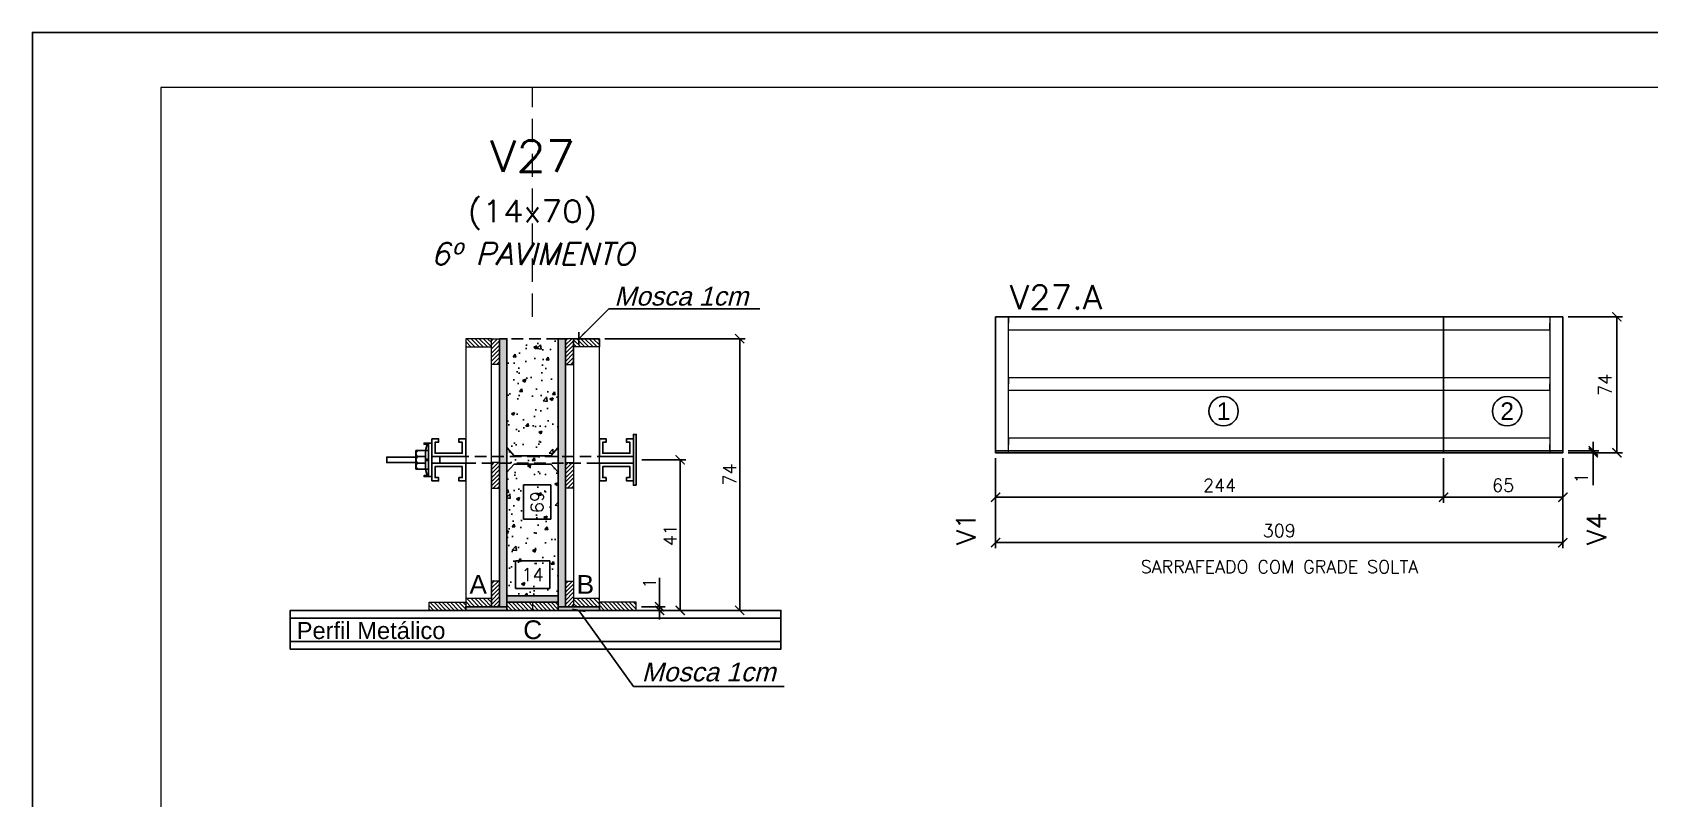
# Model space of a CAD drawing. Extents: x -23436 to 4767, y -4638 to 9755.
# Drawn here: x -20676 to -19795, y -2185 to -1768 of the extents above; entities that cross this region are included whole.
import ezdxf
from ezdxf.enums import TextEntityAlignment as Align

# ---------------------------------------------------------------- set-up
doc = ezdxf.new("R2010")
doc.units = 0
doc.header["$PDMODE"] = 2
doc.header["$PDSIZE"] = 10
doc.linetypes.add('CABLIN', pattern=[0.35, 0.25, -0.1])
doc.linetypes.add('HIDDEN', pattern=[9.525, 6.35, -3.175])
doc.layers.get('0').update_dxf_attribs({"lineweight": 13})
doc.layers.get('Defpoints').update_dxf_attribs({"lineweight": 13})
for name, color, linetype in [('Barra de Ancoragem', 20, 'Continuous'), ('Concreto', 250, 'HIDDEN'), ('Cota', 4, 'Continuous'), ('Cota Seção (2x)', 4, 'Continuous'), ('Hachura', 252, 'CABLIN'), ('MB Logo', 255, 'Continuous'), ('Painéis', 200, 'Continuous'), ('Perfil Metálico', 224, 'Continuous'), ('Romaneio', 10, 'Continuous'), ('Texto de Titulo', 7, 'Continuous'), ('Texto Qtd Sarr', 242, 'Continuous'), ('Tubo de PVC', 51, 'Continuous')]:
    doc.layers.add(name, color=color, linetype=linetype)
for name, color, linetype, lineweight in [('FOLHA MB', 7, 'Continuous', 13), ('Madeira', 100, 'Continuous', 13), ('Sarr 2.2x7', 40, 'Continuous', 9), ('Texto Seção', 7, 'Continuous', 15)]:
    doc.layers.add(name, color=color, linetype=linetype, lineweight=lineweight)
doc.layers.add('Laje_Perimetro', color=7, linetype='Continuous', plot=False)
doc.styles.add('ARIAL', font='arial.ttf', dxfattribs={"oblique": 15, "height": 25})
doc.styles.add('REGUA-120', font='ROMANS.shx', dxfattribs={"height": 15})
doc.styles.add('ROMANS', font='romans.shx')
doc.dimstyles.new('Cota Paínel', dxfattribs={"dimtxt": 7, "dimasz": 5, "dimexe": 3, "dimexo": 3, "dimgap": 3, "dimtad": 1, "dimdec": 1, "dimzin": 12, "dimdsep": 46, "dimtxsty": 'ROMANS', "dimblk": 'ARCHTICK', "dimcen": 0, "dimclrd": 4, "dimclre": 4, "dimclrt": 1, "dimadec": 1, "dimazin": 3, "dimtfac": 1, "dimtdec": 1, "dimtmove": 0, "dimatfit": 3, "dimldrblk": 'OBLIQUE', "dimfxl": 1, "dimtolj": 1, "dimtzin": 12, "dimarcsym": 0})
doc.dimstyles.new('Cota Seção (2x)', dxfattribs={"dimtxt": 7, "dimasz": 5, "dimexe": 3, "dimexo": 3, "dimgap": 2, "dimtad": 3, "dimdec": 1, "dimlfac": 0.5, "dimzin": 12, "dimdsep": 46, "dimtxsty": 'ROMANS', "dimblk": 'ARCHTICK', "dimcen": 0, "dimclrd": 4, "dimclre": 4, "dimclrt": 1, "dimadec": 1, "dimazin": 3, "dimtfac": 1, "dimtdec": 1, "dimtmove": 0, "dimatfit": 3, "dimldrblk": 'OBLIQUE', "dimfxl": 1, "dimtolj": 1, "dimtzin": 12, "dimarcsym": 0})
doc.dimstyles.new('Cota Seção interna', dxfattribs={"dimtxt": 7, "dimasz": 6, "dimexe": 0.18, "dimexo": 2, "dimgap": -4, "dimtad": 3, "dimdec": 1, "dimlfac": 0.5, "dimzin": 12, "dimdsep": 46, "dimtxsty": 'ROMANS', "dimblk": 'ARCHTICK', "dimcen": 0.09, "dimse1": 1, "dimse2": 1, "dimsd1": 1, "dimsd2": 1, "dimclrd": 180, "dimclre": 5, "dimclrt": 1, "dimadec": 0, "dimazin": 3, "dimtfac": 1, "dimtdec": 1, "dimtofl": 0, "dimtmove": 0, "dimatfit": 3, "dimldrblk": 'ARCHTICK', "dimfxl": 1, "dimtolj": 1, "dimtzin": 0, "dimarcsym": 0})
pattern_1 = [(45, (-11941.0434, 21119.9756), (-1.12253202, 1.12253202), [])]
pattern_2 = [(45, (-11941.0434, 21184.5298), (-1.12253202, 1.12253202), [])]

# ---------------------------------------------------------------- blocks, each defined once
blk = doc.blocks.new('A$C169d8357')
at = {"layer": 'FOLHA MB', "color": 1}
for points in [[(0, 1199.94), (0, 149.94), (1485.02, 149.94), (1485.02, 1199.94)], [(70, 1169.94), (70, 179.94), (1455.02, 179.94), (1455.02, 1169.94)]]:
    blk.add_lwpolyline(points, close=True, dxfattribs=at)
blk = doc.blocks.new('titulo1')
at = {"layer": 'Defpoints', "color": 252, "linetype": 'HIDDEN', "ltscale": 2}
blk.add_line((0, 0), (0, 125), dxfattribs=at)
at = {"layer": 'Defpoints', "style": 'ROMANS', "oblique": 15}
blk.add_attdef('FOLHA', text='', height=10, dxfattribs=at).set_placement((0, 15.58), align=Align.MIDDLE_CENTER)
at = {"layer": 'Texto Qtd Sarr', "color": 3, "style": 'ROMANS', "oblique": 15}
for tag, height, p in [('TITULO', 17, (0, 71.45)), ('SEÇÃO', 12, (0, 41.55))]:
    blk.add_attdef(tag, text='', height=height, dxfattribs=at).set_placement(p, align=Align.MIDDLE_CENTER)
blk = doc.blocks.new('*D1297')
at = {"layer": 'Cota Seção (2x)', "color": 180, "lineweight": -2, "transparency": 16777216}
for p, q in [((-20394.55, -2055.64), (-20413.22, -2055.64)), ((-20413.22, -2055.64), (-20413.22, -2070.64)), ((-20394.55, -2070.64), (-20394.55, -2055.64)), ((-20413.22, -2070.64), (-20394.55, -2070.64))]:
    blk.add_line(p, q, dxfattribs=at)
at = {"layer": 'Defpoints', "color": 0, "transparency": 16777216}
for p in [(-20417.89, -2074.64), (-20417.89, -2074.64), (-20389.89, -2074.64)]:
    blk.add_point(p, dxfattribs=at)
at = {"layer": 'Cota Seção (2x)', "color": 1, "transparency": 16777216, "insert": (-20403.89, -2063.14), "char_height": 7, "attachment_point": 5, "style": 'ROMANS'}
blk.add_mtext('\\A1;14', dxfattribs=at)
blk = doc.blocks.new('_ArchTick')
at = {"color": 0, "linetype": 'ByBlock', "const_width": 0.15}
blk.add_lwpolyline([(-0.5, -0.5), (0.5, 0.5)], dxfattribs=at)
blk = doc.blocks.new('DSADSAD')
at = {"layer": 'Barra de Ancoragem'}
for p, q in [((-12990.96, 7698.42), (-13009.22, 7698.42)), ((-13005.1, 7696.87), (-13008.63, 7697.64)), ((-12995.08, 7696.87), (-12991.55, 7697.64))]:
    blk.add_line(p, q, dxfattribs=at)
at = {"layer": 'Barra de Ancoragem', "flags": 128}
for points in [[(-13009.22, 7700.2), (-12990.96, 7700.2), (-12990.96, 7698.42), (-13009.22, 7698.42)], [(-13008.63, 7698.42), (-13008.63, 7696.05), (-13009.22, 7696.05), (-13009.22, 7698.42)], [(-12995.08, 7698.42), (-12995.08, 7696.87), (-13005.1, 7696.87), (-13005.1, 7698.42)], [(-12990.96, 7698.42), (-12990.96, 7696.05), (-12991.55, 7696.05), (-12991.55, 7698.42)]]:
    blk.add_lwpolyline(points, close=True, dxfattribs=at)
for points in [[(-13005.1, 7696.87), (-13005.1, 7691.61), (-12995.08, 7691.61), (-12995.08, 7696.87)], [(-13000.38, 7696.87), (-13000.38, 7698.42), (-12999.79, 7698.42), (-12999.79, 7696.87), (-13000.38, 7696.87), (-12999.79, 7696.87)]]:
    blk.add_lwpolyline(points, dxfattribs=at)
for points in [[(-13001.86, 7696.87), (-13001.86, 7692.79, 0.666667), (-12998.32, 7692.79, 0.666667)], [(-12998.32, 7696.87), (-12998.32, 7692.79, 0.729796), (-12995.08, 7692.79, 0.729796)]]:
    blk.add_lwpolyline(points, format="xyb", dxfattribs=at)
at = {"layer": 'Barra de Ancoragem'}
blk.add_arc((-13003.48, 7693.31), 1.7, 197.75636, 342.24364, dxfattribs=at)
blk = doc.blocks.new('*D1298')
at = {"layer": 'Cota', "color": 4, "lineweight": -2, "transparency": 16777216}
for p, q in [((-20344.37, -2000.64), (-20320.44, -2000.64)), ((-20323.44, -2082.64), (-20323.44, -2000.64)), ((-20344.49, -2082.64), (-20320.44, -2082.64))]:
    blk.add_line(p, q, dxfattribs=at)
at = {"layer": 'Defpoints', "color": 0, "transparency": 16777216}
for p in [(-20347.37, -2000.64), (-20323.44, -2000.64), (-20347.49, -2082.64)]:
    blk.add_point(p, dxfattribs=at)
at = {"layer": 'Cota', "color": 4, "lineweight": -2, "transparency": 16777216, "xscale": 5, "yscale": 5, "zscale": 5}
for p, rotation in [((-20323.44, -2000.64), 90), ((-20323.44, -2082.64), 270)]:
    blk.add_blockref('_ArchTick', p, dxfattribs=dict(at, rotation=rotation))
at = {"layer": 'Cota', "color": 1, "transparency": 16777216, "insert": (-20328.94, -2041.64), "char_height": 7, "attachment_point": 5, "rotation": 90, "style": 'ROMANS'}
blk.add_mtext('\\A1;41', dxfattribs=at)
blk = doc.blocks.new('_OBLIQUE')
at = {"color": 0, "linetype": 'ByBlock', "lineweight": -2}
for p, q in [((0, 0), (-1, 0)), ((-0.5, -0.5), (0.5, 0.5))]:
    blk.add_line(p, q, dxfattribs=at)
blk = doc.blocks.new('*D1299')
at = {"layer": 'Cota Seção (2x)', "color": 180, "lineweight": -2, "transparency": 16777216}
for p, q in [((-20393.89, -2014.31), (-20408.89, -2014.31)), ((-20408.89, -2014.31), (-20408.89, -2032.98)), ((-20393.89, -2032.98), (-20393.89, -2014.31)), ((-20408.89, -2032.98), (-20393.89, -2032.98))]:
    blk.add_line(p, q, dxfattribs=at)
at = {"layer": 'Defpoints', "color": 0, "transparency": 16777216}
for p in [(-20417.89, -1936.64), (-20389.89, -1936.64), (-20417.89, -2074.64)]:
    blk.add_point(p, dxfattribs=at)
at = {"layer": 'Cota Seção (2x)', "color": 1, "transparency": 16777216, "insert": (-20401.39, -2023.64), "char_height": 7, "attachment_point": 5, "rotation": 90, "style": 'ROMANS'}
blk.add_mtext('\\A1;69', dxfattribs=at)
blk = doc.blocks.new('*D1300')
at = {"layer": 'Cota', "color": 4, "lineweight": -2, "transparency": 16777216}
for p, q in [((-20364.49, -1934.64), (-20288.03, -1934.64)), ((-20291.03, -1934.64), (-20291.03, -2082.64)), ((-20344.49, -2082.64), (-20288.03, -2082.64))]:
    blk.add_line(p, q, dxfattribs=at)
at = {"layer": 'Defpoints', "color": 0, "transparency": 16777216}
for p in [(-20367.49, -1934.64), (-20347.49, -2082.64), (-20291.03, -2082.64)]:
    blk.add_point(p, dxfattribs=at)
at = {"layer": 'Cota', "color": 4, "lineweight": -2, "transparency": 16777216, "xscale": 5, "yscale": 5, "zscale": 5}
for p, rotation in [((-20291.03, -1934.64), 90), ((-20291.03, -2082.64), 270)]:
    blk.add_blockref('_ArchTick', p, dxfattribs=dict(at, rotation=rotation))
at = {"layer": 'Cota', "color": 1, "transparency": 16777216, "insert": (-20296.53, -2008.64), "char_height": 7, "attachment_point": 5, "rotation": 90, "style": 'ROMANS'}
blk.add_mtext('\\A1;74', dxfattribs=at)
blk = doc.blocks.new('*D1310')
at = {"layer": 'Cota', "color": 4, "lineweight": -2, "transparency": 16777216}
for p, q in [((-19839.6, -1922.74), (-19810.13, -1922.74)), ((-19813.13, -1996.74), (-19813.13, -1922.74)), ((-19839.6, -1996.74), (-19810.13, -1996.74))]:
    blk.add_line(p, q, dxfattribs=at)
at = {"layer": 'Defpoints', "color": 0, "transparency": 16777216}
for p in [(-19842.6, -1922.74), (-19813.13, -1922.74), (-19842.6, -1996.74)]:
    blk.add_point(p, dxfattribs=at)
at = {"layer": 'Cota', "color": 4, "lineweight": -2, "transparency": 16777216, "xscale": 5, "yscale": 5, "zscale": 5}
for p, rotation in [((-19813.13, -1922.74), 90), ((-19813.13, -1996.74), 270)]:
    blk.add_blockref('_ArchTick', p, dxfattribs=dict(at, rotation=rotation))
at = {"layer": 'Cota', "color": 1, "transparency": 16777216, "insert": (-19819.63, -1959.74), "char_height": 7, "attachment_point": 5, "rotation": 90, "style": 'ROMANS'}
blk.add_mtext('\\A1;74', dxfattribs=at)
blk = doc.blocks.new('*D1311')
at = {"layer": 'Cota', "color": 4, "lineweight": -2, "transparency": 16777216}
for p, q in [((-20151.6, -1999.74), (-20151.6, -2048.75)), ((-19842.6, -1999.74), (-19842.6, -2048.75)), ((-19842.6, -2045.75), (-20151.6, -2045.75))]:
    blk.add_line(p, q, dxfattribs=at)
at = {"layer": 'Defpoints', "color": 0, "transparency": 16777216}
for p in [(-20151.6, -1996.74), (-19842.6, -1996.74), (-20151.6, -2045.75)]:
    blk.add_point(p, dxfattribs=at)
at = {"layer": 'Cota', "color": 4, "lineweight": -2, "transparency": 16777216, "xscale": 5, "yscale": 5, "zscale": 5, "rotation": 180}
blk.add_blockref('_ArchTick', (-20151.6, -2045.75), dxfattribs=at)
at = {"layer": 'Cota', "color": 4, "lineweight": -2, "transparency": 16777216, "xscale": 5, "yscale": 5, "zscale": 5}
blk.add_blockref('_ArchTick', (-19842.6, -2045.75), dxfattribs=at)
at = {"layer": 'Cota', "color": 1, "transparency": 16777216, "insert": (-19997.1, -2039.25), "char_height": 7, "attachment_point": 5, "style": 'ROMANS'}
blk.add_mtext('\\A1;309', dxfattribs=at)
blk = doc.blocks.new('*D1312')
at = {"layer": 'Cota', "color": 4, "lineweight": -2, "transparency": 16777216}
for p, q in [((-20151.6, -1999.74), (-20151.6, -2024.01)), ((-19907.6, -1999.74), (-19907.6, -2024.01)), ((-20151.6, -2021.01), (-19907.6, -2021.01))]:
    blk.add_line(p, q, dxfattribs=at)
at = {"layer": 'Defpoints', "color": 0, "transparency": 16777216}
for p in [(-20151.6, -1996.74), (-19907.6, -1996.74), (-19907.6, -2021.01)]:
    blk.add_point(p, dxfattribs=at)
at = {"layer": 'Cota', "color": 4, "lineweight": -2, "transparency": 16777216, "xscale": 5, "yscale": 5, "zscale": 5, "rotation": 180}
blk.add_blockref('_ArchTick', (-20151.6, -2021.01), dxfattribs=at)
at = {"layer": 'Cota', "color": 4, "lineweight": -2, "transparency": 16777216, "xscale": 5, "yscale": 5, "zscale": 5}
blk.add_blockref('_ArchTick', (-19907.6, -2021.01), dxfattribs=at)
at = {"layer": 'Cota', "color": 1, "transparency": 16777216, "insert": (-20029.6, -2014.51), "char_height": 7, "attachment_point": 5, "style": 'ROMANS'}
blk.add_mtext('\\A1;244', dxfattribs=at)
blk = doc.blocks.new('*D1313')
at = {"layer": 'Cota', "color": 4, "lineweight": -2, "transparency": 16777216}
for p, q in [((-19907.6, -1999.74), (-19907.6, -2024.01)), ((-19842.6, -1999.74), (-19842.6, -2024.01)), ((-19907.6, -2021.01), (-19842.6, -2021.01))]:
    blk.add_line(p, q, dxfattribs=at)
at = {"layer": 'Defpoints', "color": 0, "transparency": 16777216}
for p in [(-19907.6, -1996.74), (-19842.6, -1996.74), (-19842.6, -2021.01)]:
    blk.add_point(p, dxfattribs=at)
at = {"layer": 'Cota', "color": 4, "lineweight": -2, "transparency": 16777216, "xscale": 5, "yscale": 5, "zscale": 5, "rotation": 180}
blk.add_blockref('_ArchTick', (-19907.6, -2021.01), dxfattribs=at)
at = {"layer": 'Cota', "color": 4, "lineweight": -2, "transparency": 16777216, "xscale": 5, "yscale": 5, "zscale": 5}
blk.add_blockref('_ArchTick', (-19842.6, -2021.01), dxfattribs=at)
at = {"layer": 'Cota', "color": 1, "transparency": 16777216, "insert": (-19875.1, -2014.51), "char_height": 7, "attachment_point": 5, "style": 'ROMANS'}
blk.add_mtext('\\A1;65', dxfattribs=at)
blk = doc.blocks.new('*D1496')
at = {"layer": 'Cota', "color": 4, "lineweight": -2, "transparency": 16777216}
for p, q in [((-20334.67, -2080.64), (-20334.67, -2064.98)), ((-20344.49, -2080.64), (-20331.67, -2080.64)), ((-20344.49, -2082.64), (-20331.67, -2082.64)), ((-20334.67, -2082.64), (-20334.67, -2080.64)), ((-20334.67, -2082.64), (-20334.67, -2087.64))]:
    blk.add_line(p, q, dxfattribs=at)
at = {"layer": 'Defpoints', "color": 0, "transparency": 16777216}
for p in [(-20347.49, -2080.64), (-20347.49, -2082.64), (-20334.67, -2080.64)]:
    blk.add_point(p, dxfattribs=at)
at = {"layer": 'Cota', "color": 4, "lineweight": -2, "transparency": 16777216, "xscale": 5, "yscale": 5, "zscale": 5}
for p, rotation in [((-20334.67, -2080.64), 270), ((-20334.67, -2082.64), 90)]:
    blk.add_blockref('_ArchTick', p, dxfattribs=dict(at, rotation=rotation))
at = {"layer": 'Cota', "color": 1, "transparency": 16777216, "insert": (-20340.17, -2067.81), "char_height": 7, "attachment_point": 5, "rotation": 90, "style": 'ROMANS'}
blk.add_mtext('\\A1;1', dxfattribs=at)
blk = doc.blocks.new('*D1497')
at = {"layer": 'Cota', "color": 4, "lineweight": -2, "transparency": 16777216}
for p, q in [((-19825.98, -1995.74), (-19825.98, -1990.74)), ((-19839.6, -1995.74), (-19822.98, -1995.74)), ((-19839.6, -1996.74), (-19822.98, -1996.74)), ((-19825.98, -1995.74), (-19825.98, -1996.74)), ((-19825.98, -1996.74), (-19825.98, -2014.41))]:
    blk.add_line(p, q, dxfattribs=at)
at = {"layer": 'Defpoints', "color": 0, "transparency": 16777216}
for p in [(-19842.6, -1995.74), (-19842.6, -1996.74), (-19825.98, -1996.74)]:
    blk.add_point(p, dxfattribs=at)
at = {"layer": 'Cota', "color": 4, "lineweight": -2, "transparency": 16777216, "xscale": 5, "yscale": 5, "zscale": 5}
for p, rotation in [((-19825.98, -1995.74), 270), ((-19825.98, -1996.74), 90)]:
    blk.add_blockref('_ArchTick', p, dxfattribs=dict(at, rotation=rotation))
at = {"layer": 'Cota', "color": 1, "transparency": 16777216, "insert": (-19832.48, -2010.57), "char_height": 7, "attachment_point": 5, "rotation": 90, "style": 'ROMANS'}
blk.add_mtext('\\A1;1', dxfattribs=at)

msp = doc.modelspace()

# ---------------------------------------------------------------- hatches: boundary and pattern name
at = {"layer": 'Concreto'}
h = msp.add_hatch(dxfattribs=at)
h.set_pattern_fill('AR-CONC', color=256, scale=2.5)
h.set_pattern_definition([(50, (-1611.258, -9195.57), (17.931505, -1.568803), [1.875, -20.625]), (355, (-1611.258, -9195.57), (-3.468783, 18.804803), [1.5, -16.5]), (100.45144, (-1609.763, -9195.7), (14.462721, 17.236), [1.593505, -17.528553]), (46.1842, (-1611.258, -9190.57), (26.681033, -4.137982), [2.8125, -30.9375]), (96.63564, (-1609.034, -9190.914), (23.36655, 24.352965), [2.39026, -26.292844]), (351.18416, (-1611.258, -9190.57), (23.36655, 24.352965), [2.25, -24.75]), (21, (-1608.758, -9191.82), (14.922676, -10.065472), [1.875, -20.625]), (326, (-1608.758, -9191.82), (6.082883, 18.128751), [1.5, -16.5]), (71.45144, (-1607.514, -9192.658), (21.00556, 8.063279), [1.593505, -17.528553]), (37.5, (-1611.2576, -9195.5695), (0.3039964, 8.3223463), [0, -16.3, 0, -16.75, 0, -16.5625]), (7.5, (-1611.258, -9195.5695), (6.5767384, 9.8602928), [0, -9.55, 0, -15.925, 0, -6.3125]), (327.5, (-1616.8326, -9195.5695), (13.345561, -0.5638718), [0, -6.25, 0, -19.5, 0, -25.875]), (317.5, (-1619.333, -9195.57), (14.579654, 2.5026246), [0, -8.125, 0, -12.95, 0, -18.375])])
h.paths.add_polyline_path([(-20389.89, -1968.64), (-20389.89, -1934.64), (-20417.89, -1934.64), (-20417.89, -1943.59), (-20417.89, -2074.64), (-20389.89, -2074.64)])
at = {"layer": 'Hachura'}
h = msp.add_hatch(dxfattribs=at)
h.set_pattern_fill('ANSI31', color=256, scale=0.5, angle=90, style=0)
h.set_pattern_definition([(135, (-43290.9074, 6368.5992), (-1.12253202, -1.12253202), [])])
h.paths.add_polyline_path([(-20440.29, -1934.64), (-20440.29, -1939.04), (-20426.29, -1939.04), (-20426.29, -1934.64)])
h = msp.add_hatch(dxfattribs=at)
h.set_pattern_fill('ANSI31', color=256, scale=0.5, angle=360, style=0)
h.set_pattern_definition(pattern_1)
h.paths.add_polyline_path([(-20426.29, -1934.64), (-20421.89, -1934.64), (-20421.89, -1948.64), (-20426.29, -1948.64)])
h = msp.add_hatch(color=256, dxfattribs=at)
h.dxf.hatch_style = 1
h.paths.add_polyline_path([(-20421.89, -1934.64), (-20417.89, -1934.64), (-20417.89, -2080.64), (-20421.89, -2080.64)])
h = msp.add_hatch(color=256, dxfattribs=at)
h.dxf.hatch_style = 1
h.paths.add_polyline_path([(-20385.89, -1934.64), (-20389.89, -1934.64), (-20389.89, -2080.64), (-20385.89, -2080.64)])
h = msp.add_hatch(dxfattribs=at)
h.set_pattern_fill('ANSI31', color=256, scale=0.5, angle=360, style=0)
h.set_pattern_definition(pattern_1)
h.paths.add_polyline_path([(-20381.49, -1934.64), (-20385.89, -1934.64), (-20385.89, -1948.64), (-20381.49, -1948.64)])
h = msp.add_hatch(dxfattribs=at)
h.set_pattern_fill('ANSI31', color=256, scale=0.5, angle=270, style=0)
h.set_pattern_definition([(315, (2687.133, -10419.8883), (1.12253202, 1.12253202), [])])
h.paths.add_polyline_path([(-20367.49, -1934.64), (-20367.49, -1939.04), (-20381.49, -1939.04), (-20381.49, -1934.64)])
h = msp.add_hatch(dxfattribs=at)
h.set_pattern_fill('ANSI31', color=256, scale=0.5, angle=360, style=0)
h.set_pattern_definition(pattern_2)
h.paths.add_polyline_path([(-20426.29, -2016.09), (-20421.89, -2016.09), (-20421.89, -2002.09), (-20426.29, -2002.09)])
h = msp.add_hatch(dxfattribs=at)
h.set_pattern_fill('ANSI31', color=256, scale=0.5, angle=360, style=0)
h.set_pattern_definition(pattern_2)
h.paths.add_polyline_path([(-20381.49, -2016.09), (-20385.89, -2016.09), (-20385.89, -2002.09), (-20381.49, -2002.09)])
h = msp.add_hatch(dxfattribs=at)
h.set_pattern_fill('ANSI31', color=256, scale=0.5, angle=360, style=0)
h.set_pattern_definition(pattern_1)
h.paths.add_polyline_path([(-20426.29, -2080.64), (-20421.89, -2080.64), (-20421.89, -2066.64), (-20426.29, -2066.64)])
h = msp.add_hatch(dxfattribs=at)
h.set_pattern_fill('ANSI31', color=256, scale=0.5, angle=360, style=0)
h.set_pattern_definition(pattern_1)
h.paths.add_polyline_path([(-20381.49, -2080.64), (-20385.89, -2080.64), (-20385.89, -2066.64), (-20381.49, -2066.64)])
h = msp.add_hatch(dxfattribs=at)
h.set_pattern_fill('ANSI31', color=256, scale=0.5, angle=270, style=0)
h.set_pattern_definition([(315, (2524.333, -10312.2883), (1.12253202, 1.12253202), [])])
h.paths.add_polyline_path([(-20460.29, -2082.64), (-20460.29, -2078.24), (-20440.29, -2078.24), (-20440.29, -2082.64)])
h = msp.add_hatch(dxfattribs=at)
h.set_pattern_fill('ANSI31', color=256, scale=0.5, angle=90, style=0)
h.set_pattern_definition([(135, (-43290.9074, 6226.9992), (-1.12253202, -1.12253202), [])])
h.paths.add_polyline_path([(-20440.29, -2076.24), (-20440.29, -2080.64), (-20426.29, -2080.64), (-20426.29, -2076.24)])
h = msp.add_hatch(color=256, dxfattribs=at)
h.dxf.hatch_style = 1
h.paths.add_polyline_path([(-20417.89, -2078.24), (-20417.89, -2074.64), (-20389.89, -2074.64), (-20389.89, -2078.24)])
h = msp.add_hatch(dxfattribs=at)
h.set_pattern_fill('ANSI31', color=256, scale=0.5, angle=270, style=0)
h.set_pattern_definition([(315, (2528.733, -10312.2883), (1.12253202, 1.12253202), [])])
h.paths.add_polyline_path([(-20417.89, -2082.64), (-20417.89, -2078.24), (-20403.89, -2078.24), (-20403.89, -2082.64)])
h = msp.add_hatch(dxfattribs=at)
h.set_pattern_fill('ANSI31', color=256, scale=0.5, angle=270, style=0)
h.set_pattern_definition([(315, (2538.733, -10312.2883), (1.12253202, 1.12253202), [])])
h.paths.add_polyline_path([(-20389.89, -2082.64), (-20389.89, -2078.24), (-20403.89, -2078.24), (-20403.89, -2082.64)])
h = msp.add_hatch(dxfattribs=at)
h.set_pattern_fill('ANSI31', color=256, scale=0.5, angle=270, style=0)
h.set_pattern_definition([(315, (2687.133, -10383.8883), (1.12253202, 1.12253202), [])])
h.paths.add_polyline_path([(-20367.49, -2080.64), (-20367.49, -2076.24), (-20381.49, -2076.24), (-20381.49, -2080.64)])
h = msp.add_hatch(dxfattribs=at)
h.set_pattern_fill('ANSI31', color=256, scale=0.5, angle=270, style=0)
h.set_pattern_definition([(315, (2543.133, -10312.2883), (1.12253202, 1.12253202), [])])
h.paths.add_polyline_path([(-20347.49, -2082.64), (-20347.49, -2078.24), (-20367.49, -2078.24), (-20367.49, -2082.64)])
at = {"layer": 'Painéis'}
h = msp.add_hatch(color=256, dxfattribs=at)
h.dxf.hatch_style = 1
h.paths.add_polyline_path([(-20417.89, -2082.64), (-20417.89, -2080.64), (-20440.29, -2080.64), (-20440.29, -2082.64)])
h = msp.add_hatch(color=256, dxfattribs=at)
h.dxf.hatch_style = 1
h.paths.add_polyline_path([(-20367.49, -2082.64), (-20367.49, -2080.64), (-20389.89, -2080.64), (-20389.89, -2082.64)])

# ---------------------------------------------------------------- linework, layer by layer
at = {"layer": 'Barra de Ancoragem'}
for points in [[(-20458.81, -1989.17), (-20456.96, -1989.17), (-20455.11, -1989.17), (-20455.11, -1991.01), (-20456.96, -1991.01), (-20456.96, -1997.02), (-20442.14, -1997.02), (-20442.14, -1991.01), (-20443.98, -1991.01), (-20443.98, -1989.17), (-20442.14, -1989.17), (-20440.29, -1989.17), (-20440.29, -1998.87), (-20458.81, -1998.87)], [(-20348.97, -1989.17), (-20350.81, -1989.17), (-20352.66, -1989.17), (-20352.66, -1991.01), (-20350.81, -1991.01), (-20350.81, -1997.02), (-20365.64, -1997.02), (-20365.64, -1991.01), (-20363.79, -1991.01), (-20363.79, -1989.17), (-20365.64, -1989.17), (-20367.49, -1989.17), (-20367.49, -1998.87), (-20348.97, -1998.87)], [(-20467.4, -1999.17), (-20483.3, -1999.17), (-20483.3, -2002.12), (-20467.4, -2002.12)], [(-20483.3, -2002.12), (-20483.3, -1999.17), (-20467.4, -1999.17), (-20467.4, -2002.12)], [(-20458.81, -2012.12), (-20456.96, -2012.12), (-20455.11, -2012.12), (-20455.11, -2010.27), (-20456.96, -2010.27), (-20456.96, -2004.27), (-20442.14, -2004.27), (-20442.14, -2010.27), (-20443.98, -2010.27), (-20443.98, -2012.12), (-20442.14, -2012.12), (-20440.29, -2012.12), (-20440.29, -2002.42), (-20458.81, -2002.42)], [(-20348.97, -2012.12), (-20350.81, -2012.12), (-20352.66, -2012.12), (-20352.66, -2010.27), (-20350.81, -2010.27), (-20350.81, -2004.27), (-20365.64, -2004.27), (-20365.64, -2010.27), (-20363.79, -2010.27), (-20363.79, -2012.12), (-20365.64, -2012.12), (-20367.49, -2012.12), (-20367.49, -2002.42), (-20348.97, -2002.42)]]:
    msp.add_lwpolyline(points, close=True, dxfattribs=at)
at = {"layer": 'Barra de Ancoragem', "flags": 128}
msp.add_lwpolyline([(-20347.37, -2014.51), (-20347.37, -1986.78), (-20348.97, -1986.78), (-20348.97, -2014.51)], close=True, dxfattribs=at)
at = {"layer": 'Barra de Ancoragem', "linetype": 'HIDDEN'}
msp.add_lwpolyline([(-20454.41, -2002.42), (-20454.41, -1998.87), (-20348.97, -1998.87), (-20348.97, -2002.42)], close=True, dxfattribs=at)
at = {"layer": 'Concreto'}
msp.add_lwpolyline([(-20389.89, -1954.64), (-20389.89, -1934.64), (-20417.89, -1934.64), (-20417.89, -1962.64), (-20417.89, -1962.64), (-20417.89, -2074.64), (-20389.89, -2074.64), (-20389.89, -1954.64)], close=True, dxfattribs=at)
at = {"layer": 'Laje_Perimetro'}
msp.add_lwpolyline([(-19191.38, -1767.74), (-20676.4, -1767.74), (-20676.4, -2817.74), (-19191.38, -2817.74)], close=True, dxfattribs=at)
at = {"layer": 'Madeira'}
for points in [[(-20440.29, -1934.64), (-20440.29, -1939.04), (-20426.29, -1939.04), (-20426.29, -1934.64)], [(-20440.29, -2080.64), (-20426.29, -2080.64), (-20426.29, -1934.64), (-20440.29, -1934.64)], [(-20426.29, -1934.64), (-20421.89, -1934.64), (-20421.89, -1948.64), (-20426.29, -1948.64)], [(-20381.49, -1934.64), (-20385.89, -1934.64), (-20385.89, -1948.64), (-20381.49, -1948.64)], [(-20367.49, -1934.64), (-20367.49, -1939.04), (-20381.49, -1939.04), (-20381.49, -1934.64)], [(-20367.49, -1934.64), (-20381.49, -1934.64), (-20381.49, -2080.64), (-20367.49, -2080.64)], [(-20426.29, -2016.09), (-20421.89, -2016.09), (-20421.89, -2002.09), (-20426.29, -2002.09)], [(-20381.49, -2016.09), (-20385.89, -2016.09), (-20385.89, -2002.09), (-20381.49, -2002.09)], [(-20426.29, -2080.64), (-20421.89, -2080.64), (-20421.89, -2066.64), (-20426.29, -2066.64)], [(-20381.49, -2080.64), (-20385.89, -2080.64), (-20385.89, -2066.64), (-20381.49, -2066.64)], [(-20460.29, -2082.64), (-20460.29, -2078.24), (-20440.29, -2078.24), (-20440.29, -2082.64)], [(-20440.29, -2076.24), (-20440.29, -2080.64), (-20426.29, -2080.64), (-20426.29, -2076.24)], [(-20417.89, -2082.64), (-20417.89, -2078.24), (-20403.89, -2078.24), (-20403.89, -2082.64)], [(-20389.89, -2082.64), (-20389.89, -2078.24), (-20403.89, -2078.24), (-20403.89, -2082.64)], [(-20367.49, -2080.64), (-20367.49, -2076.24), (-20381.49, -2076.24), (-20381.49, -2080.64)], [(-20347.49, -2082.64), (-20347.49, -2078.24), (-20367.49, -2078.24), (-20367.49, -2082.64)]]:
    msp.add_lwpolyline(points, close=True, dxfattribs=at)
at = {"layer": 'Painéis'}
for p, q in [((-20151.6, -1922.74), (-19842.6, -1922.74)), ((-20151.6, -1996.74), (-20151.6, -1922.74)), ((-19907.6, -1996.74), (-19907.6, -1922.74)), ((-19842.6, -1922.74), (-19842.6, -1996.74)), ((-19842.6, -1995.74), (-20151.6, -1995.74)), ((-19842.6, -1996.74), (-20151.6, -1996.74))]:
    msp.add_line(p, q, dxfattribs=at)
for points in [[(-20421.89, -1934.64), (-20417.89, -1934.64), (-20417.89, -2080.64), (-20421.89, -2080.64)], [(-20385.89, -1934.64), (-20389.89, -1934.64), (-20389.89, -2080.64), (-20385.89, -2080.64)], [(-20417.89, -2078.24), (-20417.89, -2074.64), (-20389.89, -2074.64), (-20389.89, -2078.24)], [(-20417.89, -2080.64), (-20440.29, -2080.64), (-20440.29, -2082.64), (-20417.89, -2082.64)], [(-20389.89, -2080.64), (-20367.49, -2080.64), (-20367.49, -2082.64), (-20389.89, -2082.64)]]:
    msp.add_lwpolyline(points, close=True, dxfattribs=at)
at = {"layer": 'Perfil Metálico'}
msp.add_lwpolyline([(-20535.9, -2103.71), (-20268.55, -2103.71), (-20268.55, -2082.64), (-20535.9, -2082.64)], close=True, dxfattribs=at)
for points in [[(-20268.55, -2086.8), (-20535.9, -2086.8)], [(-20535.9, -2099.55), (-20268.55, -2099.55)]]:
    msp.add_lwpolyline(points, dxfattribs=at)
at = {"layer": 'Romaneio'}
for centre in [(-20027.43, -1974.12), (-19872.93, -1974.12)]:
    msp.add_circle(centre, 8, dxfattribs=at)
at = {"layer": 'Sarr 2.2x7', "color": 50}
for p, q in [((-20151.6, -1996.74), (-20151.6, -1922.74)), ((-20151.6, -1922.74), (-20148.1, -1922.74)), ((-20144.6, -1922.74), (-20148.1, -1922.74)), ((-20144.6, -1996.74), (-20144.6, -1922.74)), ((-20144.6, -1922.74), (-20144.6, -1926.24)), ((-20144.6, -1922.74), (-19849.6, -1922.74)), ((-20144.6, -1929.74), (-20144.6, -1926.24)), ((-19849.6, -1922.74), (-19846.1, -1922.74)), ((-19849.6, -1922.74), (-19849.6, -1996.74)), ((-19849.6, -1922.74), (-19849.6, -1926.24)), ((-19849.6, -1929.74), (-19849.6, -1926.24)), ((-19842.6, -1922.74), (-19846.1, -1922.74)), ((-19842.6, -1922.74), (-19842.6, -1996.74)), ((-20144.6, -1929.74), (-19849.6, -1929.74)), ((-20144.6, -1955.74), (-20144.6, -1959.24)), ((-20144.6, -1955.74), (-19849.6, -1955.74)), ((-19849.6, -1955.74), (-19849.6, -1959.24)), ((-20144.6, -1962.74), (-20144.6, -1959.24)), ((-20144.6, -1962.74), (-19849.6, -1962.74)), ((-19849.6, -1962.74), (-19849.6, -1959.24)), ((-19849.6, -1988.74), (-20144.6, -1988.74)), ((-20144.6, -1988.74), (-20144.6, -1992.24)), ((-19849.6, -1988.74), (-19849.6, -1992.24)), ((-20151.6, -1996.74), (-20148.1, -1996.74)), ((-20144.6, -1996.74), (-20148.1, -1996.74)), ((-20144.6, -1995.74), (-20144.6, -1992.24)), ((-19849.6, -1995.74), (-20144.6, -1995.74)), ((-19849.6, -1995.74), (-19849.6, -1992.24)), ((-19849.6, -1996.74), (-19846.1, -1996.74)), ((-19842.6, -1996.74), (-19846.1, -1996.74))]:
    msp.add_line(p, q, dxfattribs=at)
at = {"layer": 'Tubo de PVC'}
msp.add_lwpolyline([(-20389.89, -1993.87), (-20389.89, -1993.87), (-20389.89, -2007.42), (-20393.89, -2002.92), (-20413.89, -2002.92), (-20417.89, -2007.42), (-20417.89, -1993.87), (-20413.89, -1998.37), (-20393.89, -1998.37)], close=True, dxfattribs=at)

# ---------------------------------------------------------------- block references
at = {"layer": 'Barra de Ancoragem', "xscale": -1, "rotation": 270}
msp.add_blockref('DSADSAD', (-28159.01, 10999.45), dxfattribs=at)
at = {"layer": 'MB Logo'}
msp.add_blockref('A$C169d8357', (-20676.4, -2967.68), dxfattribs=at)
at = {"layer": 'Texto Seção'}
ref = msp.add_blockref('titulo1', (-20403.89, -1922.74), dxfattribs=at)
ref.add_attrib('TITULO', 'V27', dxfattribs={"layer": 'Texto de Titulo', "color": 7, "height": 17, "style": 'ROMANS', "width": 1.1}).set_placement((-20403.89, -1835.24), align=Align.MIDDLE_CENTER)
ref.add_attrib('SEÇÃO', '(14x70)', dxfattribs={"layer": 'Texto de Titulo', "color": 7, "height": 12, "style": 'ROMANS', "width": 1.1}).set_placement((-20403.89, -1865.24), align=Align.MIDDLE_CENTER)
ref.add_attrib('REAPROVEITAMENTO', '6º PAVIMENTO', dxfattribs={"layer": 'Texto de Titulo', "color": 7, "height": 12, "style": 'ROMANS', "oblique": 15}).set_placement((-20403.89, -1888.37), align=Align.MIDDLE_CENTER)

# ---------------------------------------------------------------- texts
at = {"layer": 'Painéis', "color": 1, "insert": (-19996.97, -2058.9), "char_height": 7, "attachment_point": 5, "style": 'ROMANS'}
msp.add_mtext('\\A1;SARRAFEADO COM GRADE SOLTA', dxfattribs=at)
at = {"layer": 'Romaneio', "color": 0, "style": 'ARIAL'}
for s, p in [('1', (-20027.43, -1974.12)), ('2', (-19872.93, -1974.12))]:
    msp.add_text(s, height=9.6, dxfattribs=at).set_placement(p, align=Align.MIDDLE_CENTER)
at = {"layer": 'Texto Seção', "style": 'REGUA-120', "width": 1.05}
msp.add_text('V27.A', height=13, dxfattribs=at).set_placement((-20143.89, -1918.55))
for s, p in [('V1', (-20167.78, -2038.14)), ('V4', (-19824.25, -2038.14))]:
    msp.add_text(s, height=10.4, rotation=90, dxfattribs=at).set_placement(p, align=Align.MIDDLE_CENTER)
at = {"layer": 'Texto Seção', "color": 0, "linetype": 'Continuous', "style": 'ARIAL'}
for s, p in [('A', (-20433.49, -2068.51)), ('B', (-20375.1, -2068.51)), ('C', (-20403.83, -2093.19))]:
    msp.add_text(s, height=10.22, dxfattribs=at).set_placement(p, align=Align.MIDDLE_CENTER)
at = {"layer": 'Texto Seção', "style": 'ARIAL'}
msp.add_text('Perfil Metálico', height=9.24, dxfattribs=at).set_placement((-20491.86, -2093.62), align=Align.MIDDLE_CENTER)
at = {"layer": 'Texto Seção', "color": 0, "linetype": 'Continuous', "char_height": 10.2187, "attachment_point": 5, "style": 'ARIAL'}
for insert in [(-20322.88, -1911.56), (-20307.94, -2116.28)]:
    msp.add_mtext('\\A1;Mosca 1cm', dxfattribs=dict(at, insert=insert))

# ---------------------------------------------------------------- dimensions: what is measured, and where the dimension line sits
at = {"layer": 'Cota'}
for base, p1, p2, angle, dimstyle, picture, middle in [((-19813.13, -1922.74), (-19842.6, -1996.74), (-19842.6, -1922.74), 90, 'Cota Paínel', '*D1310', (-19819.63, -1959.74)), ((-20291.03, -2082.64), (-20367.49, -1934.64), (-20347.49, -2082.64), 90, 'Cota Seção (2x)', '*D1300', (-20296.53, -2008.64)), ((-19825.98, -1996.74), (-19842.6, -1995.74), (-19842.6, -1996.74), 90, 'Cota Paínel', '*D1497', (-19832.48, -2010.57)), ((-20323.44, -2000.64), (-20347.49, -2082.64), (-20347.37, -2000.64), 90, 'Cota Seção (2x)', '*D1298', (-20328.94, -2041.64)), ((-20334.67, -2080.64), (-20347.49, -2082.64), (-20347.49, -2080.64), 270, 'Cota Seção (2x)', '*D1496', (-20340.17, -2067.81))]:
    dim = msp.add_linear_dim(base=base, p1=p1, p2=p2, angle=angle, dimstyle=dimstyle, dxfattribs=at)
    dim.commit()
    dim.dimension.update_dxf_attribs({"geometry": picture, "text_midpoint": middle})
for base, p1, p2, picture, middle in [((-20151.6, -2045.75), (-19842.6, -1996.74), (-20151.6, -1996.74), '*D1311', (-19997.1, -2039.25)), ((-19907.6, -2021.01), (-20151.6, -1996.74), (-19907.6, -1996.74), '*D1312', (-20029.6, -2014.51)), ((-19842.6, -2021.01), (-19907.6, -1996.74), (-19842.6, -1996.74), '*D1313', (-19875.1, -2014.51))]:
    dim = msp.add_linear_dim(base=base, p1=p1, p2=p2, dimstyle='Cota Paínel', dxfattribs=at)
    dim.commit()
    dim.dimension.update_dxf_attribs({"geometry": picture, "text_midpoint": middle})
at = {"layer": 'Cota Seção (2x)'}
dim = msp.add_linear_dim(base=(-20389.89, -1936.64), p1=(-20417.89, -2074.64), p2=(-20417.89, -1936.64), angle=90, dimstyle='Cota Seção interna', dxfattribs=at)
dim.commit()
dim.dimension.update_dxf_attribs({"geometry": '*D1299', "text_midpoint": (-20389.89, -2023.64), "dimtype": 160})
dim = msp.add_linear_dim(base=(-20417.89, -2074.64), p1=(-20389.89, -2074.64), p2=(-20417.89, -2074.64), angle=180, dimstyle='Cota Seção interna', dxfattribs=at)
dim.commit()
dim.dimension.update_dxf_attribs({"geometry": '*D1297', "text_midpoint": (-20403.89, -2063.14)})

# ---------------------------------------------------------------- leaders
at = {"layer": 'Painéis'}
for points in [[(-20378.69, -1934.64), (-20362.29, -1918.32), (-20280.1, -1918.32)], [(-20378.69, -2082.64), (-20348.94, -2124.05), (-20266.75, -2124.05)]]:
    msp.add_leader(points, dimstyle='Cota Paínel', override={"dimgap": 3, "dimtad": 0}, dxfattribs=at)

doc.saveas('drawing.dxf')
